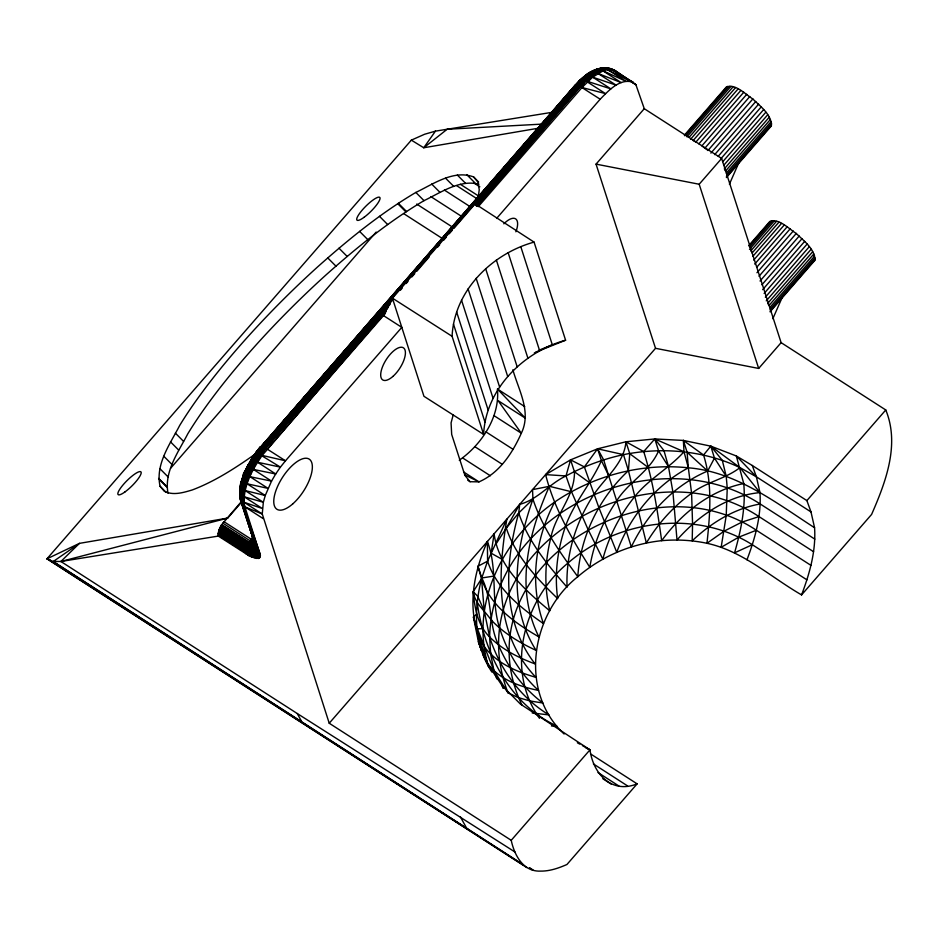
<?xml version="1.0" encoding="UTF-8"?>
<svg xmlns="http://www.w3.org/2000/svg" width="939" height="939" viewBox="0 0 939 939"><rect width="100%" height="100%" fill="white"/><g stroke="black" fill="none" stroke-linecap="round" stroke-linejoin="round"><path stroke-width="1.41" d="M552.461 112.257L435.438 131.143L424.628 134.242L411.352 140.134L46.95 558.834L52.819 561.44L60.894 561.487L218.306 536.087L248.706 555.512L250.866 555.524L253.776 553.165L255.995 546.169L255.396 548.752L256.065 552.801L259.481 557.942L240.818 501.097C237.473 481.167 248.33 462.035 260.349 446.941C247.004 462.939 240.173 485.123 243.447 505.722L258.906 554.21L258.741 555.524L256.887 556.886L251.605 556.956L248.706 555.512C246.64 550.195 249.375 544.28 252.755 540.136L254.199 540.864C250.584 545.16 248.659 551.803 251.605 556.956L258.202 558.447L259.481 557.942L260.408 555.512L244.915 506.872C237.015 486.543 246.558 462.81 260.349 446.941L265.737 448.161L285.491 460.803L401.81 327.371L392.42 298.168L383.488 315.586L401.81 327.371L423.947 396.293L483.62 434.428C485.674 388.969 523.223 351.914 565.595 340.223L534.068 242.109L474.723 203.61M218.306 536.087L218.846 530.324L221.451 524.936L242.133 500.698M218.106 533.845L247.99 552.672L251.981 550.794L256.112 544.773L255.431 545.043C253.694 549.561 254.798 554.984 258.202 558.447L257.368 551.146L241.37 502.788C237.18 489.759 242.344 475.991 248.319 464.418L249.61 464.336M240.055 491.085C240.853 480.874 245.056 470.815 250.384 462.152M247.18 518.328L256.77 550.982L260.408 555.512L258.565 552.519L242.25 504.349C238.037 490.897 241.37 476.026 248.812 464.289M240.584 490.733L241.476 482.094C240.032 488.397 237.285 498.01 244.058 502.283L262.263 513.985L329.225 723.241L511.227 840.311C514.326 855.089 523.199 871.92 540.571 871.11C549.784 871.239 558.611 868.141 566.945 864.49L637.123 783.854L591.112 754.263M245.607 553.658C244.668 547.261 249.105 541.51 253.119 537.002L251.206 539.209L223.905 521.65M578.753 83.301C584.844 71.939 602.58 63.488 615.068 70.589L635.891 84.686L644.271 108.701L721.621 158.456L781.119 342.653L885.77 409.967C900.02 444.663 885.677 482.177 871.603 514.431L801.577 594.903C770.602 577.027 742.843 551.029 706.961 543.282C692.078 540.136 676.808 539.338 661.666 540.676C630.926 543.927 601.253 556.475 577.814 576.699C531.063 613.648 518.387 691.174 564.116 734.016M263.12 518.574L244.915 506.872C237.99 501.579 239.245 490.956 241.652 483.562M491.919 672.078C473.502 644.565 473.69 609.669 481.543 578.647L487.587 561.146L506.837 519.161C497.905 574.21 494.301 633.672 535.899 677.336C516.391 671.784 496.391 663.087 483.996 646.302C465.333 613.953 472.904 573.952 487.376 541.521C498.104 569.245 490.451 599.88 499.583 628.05C507.072 651.795 520.077 673.568 538.517 690.435C516.79 686.069 491.743 676.878 483.01 654.542M488.386 666.174C467.293 597.333 510.851 524.056 571.522 491.766C606.923 472.317 648.11 463.584 688.334 467.81C736.469 471.695 775.544 502.553 814.571 527.73C816.097 550.817 809.653 573.518 801.577 594.903M746.975 559.785C755.05 538.399 761.494 515.699 759.968 492.611L739.991 467.622C703.933 450.497 662.429 446.858 623.484 454.64C603.413 458.995 584.058 466.155 565.994 475.944C549.385 483.761 537.765 499.595 519.713 504.36L518.715 512.987C528.07 541.463 547.625 564.961 567.05 587.18C565.783 554.303 575.877 521.802 593.906 494.43C605.221 477.54 624.224 463.232 625.949 441.776L654.812 438.947L658.579 450.849C649.753 471.648 628.531 481.977 616.723 500.757C603.096 520.758 593.706 543.388 589.798 567.309C571.511 538.27 554.092 508.152 545.606 474.618L570.56 459.864L597.591 448.807L625.949 441.776L629.752 453.69L628.426 470.674L646.361 543.012C657.993 523.586 673.251 506.567 691.597 493.268C706.398 481.977 725.272 478.96 739.991 467.622L756.388 476.801L810.991 511.931L814.571 527.73M246.03 470.04C242.919 477.787 235.079 490.498 244.14 496.79L262.333 508.504L244.058 502.283C243.823 485.052 252.568 469.148 262.204 455.415L285.491 460.803L280.409 467.129L256.359 452.457C247.743 468.925 239.551 488.174 244.915 506.872L262.263 513.985L263.343 502.271L265.256 495.499L247.063 483.785C241.452 481.249 241.769 474.876 245.384 470.474L247.462 467.751M240.818 501.097L240.677 494.689M218.294 532.483L247.99 550.97L252.133 548.752L255.431 545.043L254.492 545.043C252.685 549.421 253.272 554.808 256.417 558.447L256.91 554.691L255.889 544.303M240.267 491.015L240.63 487.294M483.139 431.541L483.62 434.428L452.093 336.303C454.147 290.844 491.696 253.788 534.068 242.109M257.227 452.657C236.828 467.082 215.747 481.061 192.272 489.958C183.293 492.599 173.222 495.769 164.29 491.261L160.088 486.285C155.111 464.382 170.076 444.053 179.642 425.543A220.724 49.65 -44.9 0 1 318.051 266.512C348.604 239.304 380.541 213.306 415.836 192.436C433.313 184.114 453.467 169.525 473.573 176.908L478.679 182.037M168.022 493.245C163.879 471.742 178.433 451.941 187.823 433.759A220.724 49.65 -44.9 0 1 326.232 274.728C356.785 247.52 388.711 221.522 424.017 200.653C440.814 192.589 459.582 179.255 479.007 184.208M478.174 198.106L479.242 189.619L477.775 181.884L473.573 176.908M548.599 116.377L574.668 85.86C581.722 78.031 590.173 70.589 600.69 68.183L602.721 68.653C590.995 68.418 583.06 79.216 574.668 85.86L579.692 80.461L589.023 73.066L599.023 68.735M502.13 559.327L491.156 553.212L494.102 533.798C498.409 566.968 525.535 590.561 549.761 610.808C543.998 586.617 544.831 561.452 550.911 537.413C555.618 514.032 574.809 496.308 574.468 471.789L570.56 459.864L584.363 466.918L598.789 507.4L616.747 552.296C629.682 516.861 654.906 485.745 688.334 467.81L687.102 452.258L683.369 440.426L654.812 438.947L643.696 451.565C652.945 480.51 657.441 510.675 661.666 540.676C681.655 513.34 709.978 490.451 743.735 483.526L736.329 455.978L710.8 446.154L683.369 440.426L684.015 451.741L688.334 467.81L691.597 493.268L692.571 524.044L692.184 540.817C711.128 522.906 734.216 508.515 760.214 503.985L814.806 539.115M756.388 476.801L736.329 455.978L752.28 465.486L756.388 476.801L759.968 492.611C727.056 495.639 698.405 515.781 677.007 539.948L672.934 492.2L668.498 466.671L663.967 450.591L654.812 438.947L684.015 451.741C669.225 468.232 649.272 478.702 635.234 495.968C620.116 514.513 608.953 535.981 602.838 559.139L588.049 529.502L571.522 491.766L549.385 486.308L532.542 489.63L532.941 499.149L518.715 512.987C504.736 562.86 501.426 620.808 535.089 663.92C518.492 657.769 502.295 649.577 489.63 636.982C477.54 625.081 474.641 607.862 473.244 591.676L481.543 578.647L477.951 566.264L487.587 561.146L487.376 541.521M453.267 414.674L451.072 422.879L451.682 434.452L464.911 475.38L470.075 481.719L479.007 481.86C499.56 472.951 512.483 452.962 521.333 433.231C531.697 411.869 518.657 390.295 512.858 369.778M459.277 460.239C481.496 444.652 499.959 417.127 497.459 389.051L524.76 406.61M571.522 491.766L565.994 475.944L570.56 459.864M725.284 88.947C732.291 80.449 746.247 95.074 752.832 98.959C760.179 106.365 771.846 114.523 771.318 125.979L727.373 176.462M726.422 177.553L726.774 174.865L771.658 123.279M768.736 223.447C775.731 214.937 789.687 229.574 796.272 233.459C803.62 240.865 815.287 249.011 814.759 260.479L770.062 311.83M242.567 478.291L248.319 464.418M549.385 486.308C528.434 533.129 514.56 588.448 538.904 636.877C515.265 623.179 490.205 605.984 481.543 578.647L484.254 611.054L489.63 636.982L490.663 654.107L494.008 670.833L496.813 678.862M729.403 184.208L739.286 161.696M772.844 318.708L782.152 297.51M554.48 502.447C534.96 539.315 529.385 583.941 543.481 623.625C520.499 607.662 496.508 588.835 487.587 561.146M588.014 74.111L579.105 81.165M584.363 466.918L597.591 448.807L603.613 459.781L631.313 546.897C647.053 513.868 673.674 485.44 707.666 471.038L714.462 458.103L710.8 446.154L703.546 455.004C712.595 483.526 710.119 513.997 706.961 543.282L724.169 531.122L741.857 522.143L759.005 516.603L813.597 551.721M519.713 504.36L506.309 528.082C515.57 556.334 536.791 578.342 557.66 598.601C554.35 574.058 557.484 549.174 565.654 525.852C574.152 502.212 591.312 483.456 601.406 460.603L597.591 448.807L623.484 454.64L628.426 470.674C599.035 498.093 580.208 536.474 577.814 576.699C560.067 552.684 542.355 527.8 532.941 499.149C515.816 547.672 506.907 604.399 536.099 650.375C519.513 642.687 503.492 633.121 490.909 619.67C484.583 610.42 474.841 603.519 473.244 591.676L477.822 596.465L484.254 611.054M240.537 498.363L240.079 491.613L240.83 484.465L243.084 476.425L245.725 472.129M245.384 470.474L241.03 485.745L241.593 487.036L245.149 490.569L263.343 502.271L244.14 496.79C242.649 478.315 252.568 461.131 264.293 447.445L391.751 300.175M256.359 452.457L251.793 458.467L248.283 465.204L251.84 468.408L271.535 481.12L265.256 495.499L245.149 490.569C245.372 474.348 256.23 460.497 265.737 448.161L390.272 304.13M260.995 446.694L252.122 458.608L245.079 471.812L248.33 475.639L268.014 488.374L247.063 483.785C248.589 470.533 253.225 457.586 260.995 446.694L575.044 85.367L580.431 86.588L600.174 99.217C608.542 90.696 620.01 77.784 633.273 82.303L610.01 68.57C597.697 68.359 588.284 78.313 580.431 86.588L476.496 206.005M495.886 544.209L506.309 528.082L518.715 512.987M596.077 70.836C587.72 70.906 581.992 79.111 577.685 85.367L454.053 228.2M435.438 131.143L423.747 147.763L411.352 140.134M255.854 453.173L580.513 80.003L584.211 80.331L610.866 88.876L592.673 77.162C585.701 71.575 579.832 80.566 575.677 85.12L261.875 446.694L254.657 460.415L249.821 476.672L271.535 481.12L275.702 473.972L251.793 458.467L257.544 451.542M580.513 80.003L262.99 446.952C250.49 462.857 236.863 483.174 242.25 504.349M255.737 452.727L575.044 85.367M386.035 311.631L262.204 455.415L265.737 448.161L387.96 307.734M475.521 205.524L584.211 80.331L596.347 69.463L606.383 67.89C595.15 69.005 586.241 77.385 581.98 87.515L478.268 206.674M477 206.31L580.431 86.588C584.692 80.144 588.882 70.707 597.462 69.627M400.378 290.21L402.291 288.003M406.129 283.566L408.042 281.36M411.881 276.923L414.756 273.601M416.67 271.394L429.135 256.993M437.762 247.027L439.675 244.821M443.501 240.384L446.377 237.062M449.253 233.741L452.129 230.419M170.546 468.326L376.163 232.074M392.279 300.374L264.293 447.445L257.509 462.258L280.409 467.129L275.702 473.972L253.33 469.418L255.995 461.284L262.99 446.952L577.685 85.367C583.424 80.848 588.941 67.221 597.955 73.453L616.16 85.167L592.673 77.162L581.98 87.515L605.491 93.607L587.286 81.904L594.716 72.021L600.69 68.183M476.003 204.174L578.976 85.86C582.943 78.16 590.349 72.972 597.979 69.298L601.347 70.014L625.808 81.235L607.603 69.533L602.979 70.883L592.673 77.162L596.347 72.585L602.451 67.984C607.228 68.042 612.733 67.972 616.007 72.103M267.286 449.088L385.401 313.38M515.006 852.013L297.24 713.523L60.894 561.487L227.708 518.093L242.133 501.52M496.578 218.458L600.174 99.217M329.225 723.241L655.528 348.31L596.042 164.125L644.271 108.701M684.402 135.169L726.422 86.881M684.578 135.744L727.561 86.353M686.08 135.568L729.063 86.177M686.961 136.836L730.894 86.353M689.085 137.364L733.019 86.893M690.529 139.336L735.413 87.761M738.042 88.959L693.146 140.533L695.952 142.035L740.836 90.461M698.874 143.82L743.77 92.245M746.775 94.287L701.891 145.862L706.938 149.724M704.919 148.116L749.815 96.529M707.936 150.533L752.832 98.959M710.882 153.104L755.778 101.518M714.661 154.653L758.595 104.17M718.253 156.261L761.236 106.882M720.683 158.961L763.665 109.581M655.528 348.31L758.677 368.44L699.179 184.244L721.621 158.456M722.854 161.614L765.825 112.234M723.769 165.276L767.703 114.793M769.241 117.222L724.345 168.797L725.542 171.039L770.426 119.464M726.352 173.081L771.236 121.495M726.798 176.368L771.682 124.781M748.853 245.525L769.863 221.381M749.04 246.088L771.001 220.853M749.58 247.016L772.504 220.677M749.498 249.387L774.335 220.853M750.672 251.018L776.459 221.381M752.116 252.978L778.854 222.25M752.82 256.37L781.483 223.447M753.712 260.068L784.276 224.961M754.733 264.059L787.211 226.745M756.787 267.181L790.215 228.776M756.963 272.733L793.255 231.029M759.017 276.254L796.272 233.459M760.05 281.007L799.218 236.018M761.916 284.763L802.035 238.67M762.656 289.658L804.676 241.37M764.123 293.449L807.106 244.07M765.332 297.205L809.265 246.722M766.247 300.867L811.143 249.281M812.681 251.711L767.797 303.285L768.982 305.539L813.867 253.964M769.792 307.569L814.676 255.995M770.215 309.354L815.099 257.779M770.238 310.856L815.122 259.281M758.677 368.44L781.119 342.653M511.227 840.311L589.974 749.827L520.406 704.074L502.236 685.787L488.104 664.789L478.397 641.654L473.397 617.052L476.496 614.364M810.991 511.931L806.883 500.604L885.77 409.967M425.461 257.626L259.88 448.161L268.554 438.231M427.374 255.42L463.936 213.493M465.861 211.287L469.711 206.862M471.636 204.655L501.461 170.452M504.349 167.142L508.199 162.729M510.123 160.522L538.986 127.411M542.824 122.997L545.712 119.687M272.404 433.818L274.329 431.611M278.179 427.198L281.066 423.9M282.991 421.693L306.102 395.213M310.926 389.708L312.851 387.502M316.701 383.089L318.626 380.882M322.476 376.469L325.363 373.159M327.288 370.952L344.625 351.104M355.212 338.967L357.137 336.761M360.999 332.359L362.923 330.152M365.811 326.842L369.661 322.429M371.586 320.222L382.173 308.086M399.509 288.238L401.434 286.031M405.284 281.618L407.221 279.411M410.108 276.101L413.958 271.688M415.883 269.493L419.733 265.08M443.807 237.508L445.732 235.302M448.619 231.992L451.506 228.682M454.394 225.372L457.293 222.062M487.141 187.87L490.029 184.56M492.916 181.25L494.841 179.044M531.439 137.141L533.364 134.934M771.318 125.979L769.405 127.375M814.759 260.479L812.857 261.875M574.574 86.588L578.788 82.127M581.57 79.827L261.875 446.694L252.673 459.101L245.431 472.657L242.837 479.36L241.593 487.036L241.405 499.83L260.033 553.67L256.488 549.585L240.619 499.313L240.173 494.947M60.894 561.487L79.439 543.364L227.708 518.093M243.835 475.686L244.903 475.111M589.07 73.582L592.216 71.963M583.6 77.209L586.03 76.024M526.791 867.577L46.95 558.834L79.439 543.364L53.241 561.522L521.321 863.469M219.186 529.432L246.488 546.991L248.753 547.249L255.42 543.223L251.499 541.733L222.754 523.07M806.93 579.844L752.327 544.726L734.556 552.836C741.012 530.394 745.906 506.978 743.735 483.526M219.879 527.812L247.18 545.383L249.469 545.348L254.293 542.965C251.499 547.39 250.995 553.587 254.199 557.942L255.854 555.102L255.737 546.111M255.502 541.357L248.025 543.751L220.724 526.192M218.646 531.005L245.948 548.564L248.248 549.139L254.492 545.043L248.753 542.507L221.451 524.936M538.833 350.306L552.32 344.813L520.793 246.687M610.01 68.57L607.603 69.533L613.39 69.732M535.981 352.019L565.595 340.223M534.326 352.947L539.679 350.846L508.163 252.72M810.956 565.372L756.365 530.253L738.782 537.143L721.152 547.308L726.211 515.687L727.244 488.057L726.211 476.296L722.291 460.321L710.8 446.154L739.991 467.622M254.199 540.864L248.988 542.155L221.686 524.596M582.403 745.589L589.974 749.827C593.237 773.877 611.735 794.194 637.123 783.854M250.056 540.629L252.755 540.136L251.206 539.209M538.892 128.138L423.747 147.763L447.164 129.253L542.977 124.065M477.951 566.264L481.777 577.966L493.926 576.088M551.451 725.976L556.733 725.976C509.184 703.827 484.442 653.157 477.305 603.366M473.397 617.052L477.364 628.719L482.939 628.766M545.606 474.618L565.994 475.944M596.042 164.125L699.179 184.244M532.213 712.971L549.01 714.919C520.229 697.442 499.712 668.861 489.63 636.982C492.658 509.701 657.605 437.234 760.214 503.985M607.474 68.265L609.669 69.017L608.226 68.054L605.948 68.664L602.979 70.883L621.184 82.597L597.955 73.453L604.223 68.148L629.869 81.141L611.676 69.427L615.068 70.589L627.792 79.205M50.788 560.489L46.95 558.834M586.065 748.031L589.974 749.827M477.364 628.719L494.008 670.833L507.964 692.806L518.07 697.513L529.784 700.928L542.906 703.018C522.988 688.017 507.999 667.617 498.339 644.717C488.221 623.402 492.564 598.824 481.777 577.966M464.782 474.899L479.007 481.86L463.584 471.93M220.407 526.732L249.469 545.348L253.847 547.003L255.584 546.721L252.11 552.789L248.225 554.198L218.094 534.948M219.538 528.54L248.753 547.249L253.507 549.057L255.396 548.752L255.971 547.249L256.629 552.062L260.22 556.956L257.368 551.146L240.619 499.313M218.846 530.324L250.208 550.125L254.692 551.134L256.065 550.125L255.854 548.141L255.115 553.165L253.237 556.416L248.225 554.198L245.408 551.404M218.364 532.014L250.161 552.05L253.776 553.165L256.065 552.801L256.488 549.585M218.106 533.575L245.408 551.134L252.532 554.691L255.854 555.102L257.532 553.881L255.936 547.895M625.949 441.776L643.696 451.565M759.005 516.603C645.187 440.743 454.042 551.545 507.964 692.806M756.365 530.253C645.809 455.861 458.302 570.231 521.955 705.095M752.327 544.726C695.623 508.891 617.428 519.783 567.849 563.165C523.563 599.458 504.806 669.437 539.491 718.3M577.344 742.761L579.879 744.181M392.42 298.168L452.093 336.303M622.545 76.106L627.405 79.228M629.823 80.789L635.891 84.686L630.104 80.777M473.679 182.835L479.817 186.791M460.31 184.267L479.958 196.908M456.765 185.746L476.496 198.434M430.778 196.58L461.554 216.369M416.693 204.068L452.387 227.027M403.735 213.658L443.173 239.022M752.28 465.486L806.883 500.604M494.031 415.66L521.333 433.231L498.069 400.624L525.371 418.184L497.459 389.051M485.968 431.893L513.269 449.452M475.087 446.835L502.388 464.394M463.056 458.209L490.358 475.768M467.704 480.193L470.075 481.719M593.389 763.912L627.581 785.92M598.014 772.562L618.93 786.025M602.803 778.713L611.289 784.171M529.537 867.753L533.235 870.136M52.819 561.44L468.901 829.994M529.479 868.035L531.943 869.62M49.509 560.29L523.504 865.112M444.382 190.077L470.204 206.709M683.369 440.426L703.546 455.004M574.468 471.789L589.704 482.834M629.752 453.69L648.438 467.634M245.396 552.508L248.706 555.512M615.949 71.387L617.698 72.984M687.102 452.258L707.666 471.038M248.988 542.155L250.396 543.481M466.718 174.619L474.899 182.835M457.34 175.053L465.521 183.269M445.591 178.21L453.772 186.427M431.682 184.044L439.863 192.26M415.836 192.436L424.017 200.653M398.336 203.258L406.517 211.475M397.737 203.669L405.906 211.897M379.473 216.31L387.654 224.527M359.578 231.381L367.759 239.598M338.991 248.213L347.172 256.429M327.817 257.979L335.998 266.195M175.37 433.137L183.551 441.365M170.475 441.835L178.645 450.051M163.844 456.284L172.013 464.512M159.865 468.643L168.034 476.871M158.644 478.385L166.825 486.602M158.609 478.702L166.778 486.918M160.088 486.285L166.226 492.447M248.025 543.751L249.469 545.348M245.595 550.043L247.99 552.672M245.948 548.564L247.99 550.97M247.18 545.383L248.753 547.249M246.488 546.991L248.248 549.139M301.396 721.058L297.24 713.523M714.462 458.103L726.211 476.296M503.738 688.17L502.236 685.787L503.093 688.381M658.579 450.849L668.498 466.671M460.403 816.883L466.718 828.339M601.406 460.603L608.754 475.768M489.149 667.394L488.104 664.789L488.996 667.359M481.672 651.126L478.397 641.654L481.496 650.692M496.379 260.091L527.906 358.205M485.651 268.671L517.166 366.785M476.155 278.32L507.682 376.433M468.068 288.872L499.595 386.985M461.519 300.14L493.045 398.253M456.624 311.936L488.151 410.061M453.467 324.061L484.982 422.174M487.423 663.427L477.564 632.088L481.026 649.389M240.278 494.83L240.771 497.494M239.832 495.135L241.37 502.788M503.844 223.822A19.085 8.04 -57.2 0 1 515.64 218.869A19.085 8.04 -57.2 0 1 515.875 231.792M125.075 491.848A16.104 3.627 -44.9 0 0 141.108 472.141A16.104 3.627 -44.9 0 0 122.363 485.721A16.104 3.627 -44.9 0 0 125.075 491.848M363.98 217.367A16.104 3.627 -44.9 0 0 379.955 197.671A16.104 3.627 -44.9 0 0 361.175 211.334A16.104 3.627 -44.9 0 0 363.98 217.367M292.768 503.879A29.825 12.571 -57.2 0 0 309.893 459.652A29.825 12.571 -57.2 0 0 276.489 489.055A29.825 12.571 -57.2 0 0 292.768 503.879M392.878 376.445A19.085 8.04 -57.2 0 0 403.829 348.134A19.085 8.04 -57.2 0 0 382.455 366.949A19.085 8.04 -57.2 0 0 392.878 376.445"/></g></svg>
